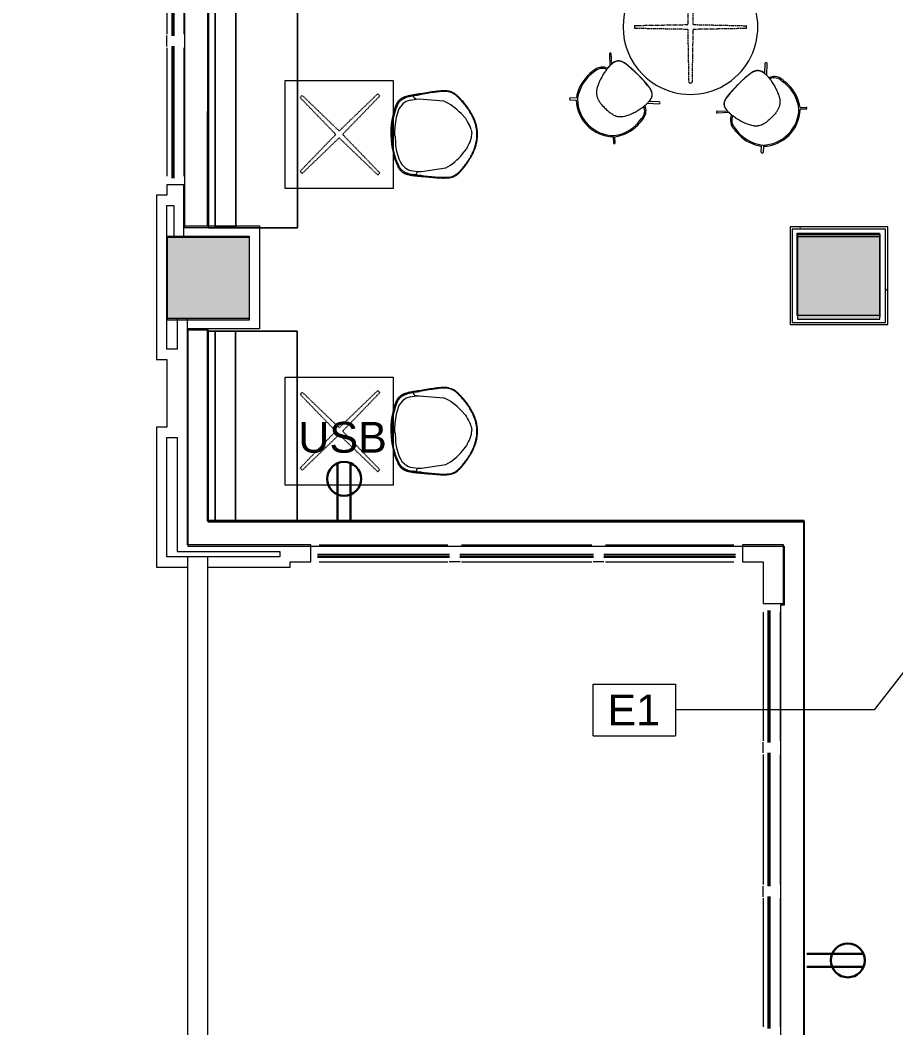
# Model space of a CAD drawing. Header units: inches. Extents: x -1221 to 179, y -822 to 880.
# Drawn here: x -1205.9 to -950.3, y -537.6 to -243.5 of the extents above; entities that cross this region are included whole.
import ezdxf
from ezdxf.xclip import XClip

# ---------------------------------------------------------------- set-up
doc = ezdxf.new("R2010")
doc.units = ezdxf.units.IN
doc.header["$MEASUREMENT"] = 0
doc.header["$XCLIPFRAME"] = 2
doc.linetypes.add('L1$0$2DASHES', pattern=[163.199999, 71.999999, -24, 9.6, -24, 9.6, -24])
doc.linetypes.add('X1$0$Dash', pattern=[0.25, 0.125, -0.125])
doc.layers.add('L1$0$A-Anno-Revs-FinF', color=181, linetype='Continuous')
doc.layers.add('L1$0$GLZ_GLAZING', color=7, linetype='Continuous')
for name, color, linetype, lineweight in [('L1$0$ArchiCAD Windows_Pen_No__4', 4, 'Continuous', 9), ('L1$0$BB Columns_Pen_No__3', 7, 'Continuous', 20), ('L1$0$BB Columns_Pen_No__7', 7, 'Continuous', 20), ('L1$0$BB Columns_Pen_No__95', 8, 'Continuous', 20), ('L1$0$BB Shell_Pen_No__100', 7, 'Continuous', 20), ('L1$0$BB Shell_Pen_No__95', 8, 'Continuous', 20), ('X1$0$18_0109_REV_dwg _7_', 8, 'Continuous', 9), ('X1$0$A-ANNO-KEYN', 231, 'Continuous', 9), ('X1$0$A-ANNO-NOTE', 131, 'Continuous', 30), ('X1$0$A-WALL', 113, 'Continuous', 9), ('X1$0$A-WALL-PATT', 111, 'Continuous', 13), ('X1$0$I-FURN', 30, 'Continuous', 9), ('X1$0$I-FURN-HDLN', 30, 'X1$0$Dash', 9), ('X1$0$I-WALL', 2, 'Continuous', 9), ('X1$0$S-COLS', 52, 'Continuous', 9)]:
    doc.layers.add(name, color=color, linetype=linetype, lineweight=lineweight)
doc.styles.add('X1$0$Arial', font='arial.ttf', dxfattribs={"height": 9})
doc.styles.add('X1$0$Swis721 Lt BT', font='swissl.ttf', dxfattribs={"height": 9})
pattern_1 = [(0, (0, 0), (30.72, 7.68), [1.267, -21.773, 1.267, -21.773, -122.88]), (0, (0, 0), (30.72, 7.68), [-46.08, 1.267, -44.813, 1.267, -21.773, -53.76]), (0, (0, 0), (30.72, 7.68), [-115.2, 1.267, -14.093, 1.267, -37.133]), (120, (11.52, 3.84), (-22.011075, 22.7643), [1.267, -21.773, 1.267, -21.773, -122.88]), (120, (11.52, 3.84), (-22.011075, 22.7643), [-46.08, 1.267, -44.813, 1.267, -21.773, -53.76]), (120, (11.52, 3.84), (-22.011075, 22.7643), [-115.2, 1.267, -14.093, 1.267, -37.133]), (240, (15.36, 19.2), (-8.708925, -30.4443), [1.267, -21.773, 1.267, -21.773, -122.88]), (240, (15.36, 19.2), (-8.708925, -30.4443), [-46.08, 1.267, -44.813, 1.267, -21.773, -53.76]), (240, (15.36, 19.2), (-8.708925, -30.4443), [-115.2, 1.267, -14.093, 1.267, -37.133])]

# ---------------------------------------------------------------- blocks, each defined once
blk = doc.blocks.new('L1$0$window-fixed')
at = {"layer": 'L1$0$ArchiCAD Windows_Pen_No__4', "linetype": 'L1$0$2DASHES'}
for p, q in [((-6723.6, 3788.31), (-6761.1, 3788.31)), ((-6681.6, 3788.31), (-6719.6, 3788.31)), ((-6640.1, 3788.31), (-6677.6, 3788.31)), ((-6723.6, 3783.31), (-6761.1, 3783.31)), ((-6681.6, 3783.31), (-6719.6, 3783.31)), ((-6640.09, 3783.31), (-6677.6, 3783.31))]:
    blk.add_line(p, q, dxfattribs=at)
at = {"layer": 'L1$0$ArchiCAD Windows_Pen_No__4', "linetype": 'Continuous'}
for p, q in [((-6723.17, 3788.31), (-6721.6, 3788.31)), ((-6721.6, 3788.31), (-6720.02, 3788.31)), ((-6681.17, 3788.31), (-6679.6, 3788.31)), ((-6679.6, 3788.31), (-6678.02, 3788.31))]:
    blk.add_line(p, q, dxfattribs=at)
at = {"layer": 'L1$0$GLZ_GLAZING', "color": 30, "linetype": 'Continuous'}
for p, q in [((-6723.1, 3786.81), (-6761.6, 3786.81)), ((-6761.6, 3786.32), (-6723.1, 3786.31)), ((-6681.1, 3786.81), (-6720.1, 3786.81)), ((-6720.1, 3786.32), (-6681.1, 3786.31)), ((-6639.59, 3786.81), (-6678.1, 3786.81)), ((-6678.1, 3786.32), (-6639.6, 3786.31))]:
    blk.add_line(p, q, dxfattribs=at)
at = {"layer": 'L1$0$GLZ_GLAZING', "color": 30, "linetype": 'Continuous', "const_width": 0.00174}
for points in [[(-6763.6, 3783.31), (-6761.1, 3783.31), (-6761.1, 3786.06), (-6761.6, 3786.06), (-6761.6, 3787.06), (-6761.1, 3787.06), (-6761.1, 3788.31), (-6763.6, 3788.31), (-6763.6, 3787.06), (-6763.6, 3787.06), (-6763.6, 3786.06), (-6763.6, 3786.06)], [(-6723.1, 3786.06), (-6723.1, 3787.06), (-6761.6, 3787.06), (-6761.6, 3786.07), (-6723.1, 3786.06)], [(-6719.6, 3783.31), (-6723.6, 3783.31), (-6723.6, 3786.06), (-6723.1, 3786.06), (-6723.1, 3787.06), (-6723.6, 3787.06), (-6723.6, 3788.31), (-6719.6, 3788.31), (-6719.6, 3787.06), (-6720.1, 3787.06), (-6720.1, 3786.06), (-6719.6, 3786.06)], [(-6681.1, 3786.06), (-6681.1, 3787.06), (-6720.1, 3787.06), (-6720.1, 3786.07), (-6681.59, 3786.06)], [(-6677.6, 3783.31), (-6681.6, 3783.31), (-6681.6, 3786.06), (-6681.1, 3786.06), (-6681.1, 3787.06), (-6681.6, 3787.06), (-6681.6, 3788.31), (-6677.6, 3788.31), (-6677.6, 3787.06), (-6678.1, 3787.06), (-6678.1, 3786.06), (-6677.6, 3786.06)], [(-6639.59, 3786.06), (-6639.59, 3787.06), (-6678.1, 3787.06), (-6678.1, 3786.07), (-6639.59, 3786.06)]]:
    blk.add_lwpolyline(points, close=True, dxfattribs=at)
blk.add_lwpolyline([(-6637.6, 3783.31), (-6637.6, 3788.31), (-6640.1, 3788.31), (-6640.09, 3787.06), (-6639.59, 3787.06), (-6639.59, 3786.06), (-6640.09, 3786.06), (-6640.09, 3783.31), (-6637.6, 3783.31)], dxfattribs=at)
blk = doc.blocks.new('L1')
at = {"layer": 'L1$0$BB Columns_Pen_No__95', "linetype": 'Continuous', "lineweight": 0, "true_color": 0x3f3f3f}
for points in [[(-7529.69, 2616.07), (-7529.69, 2592.07), (-7505.69, 2592.07), (-7505.69, 2616.07)], [(-7345.69, 2616.96), (-7345.69, 2592.96), (-7321.69, 2592.96), (-7321.69, 2616.96)]]:
    blk.add_hatch(color=250, dxfattribs=at).paths.add_polyline_path(points)
at = {"layer": 'L1$0$A-Anno-Revs-FinF'}
for p, q in [((-7517.69, 2619.07), (-7517.59, 2730.96)), ((-7517.75, 2533.03), (-7517.69, 2589.07)), ((-7343.69, 2533.03), (-7517.76, 2533.03)), ((-7343.69, 2371.82), (-7343.69, 2533.03))]:
    blk.add_line(p, q, dxfattribs=at)
at = {"layer": 'L1$0$BB Columns_Pen_No__3', "linetype": 'Continuous'}
for p, q in [((-7524.69, 2619.07), (-7502.69, 2619.07)), ((-7502.69, 2619.07), (-7502.69, 2589.07)), ((-7502.69, 2589.07), (-7523.69, 2589.07))]:
    blk.add_line(p, q, dxfattribs=at)
at = {"layer": 'L1$0$BB Columns_Pen_No__7', "linetype": 'Continuous', "flags": 128}
for points in [[(-7529.69, 2616.07), (-7505.69, 2616.07), (-7505.69, 2592.07), (-7529.69, 2592.07)], [(-7345.69, 2616.96), (-7321.69, 2616.96), (-7321.69, 2592.96), (-7345.69, 2592.96)]]:
    blk.add_lwpolyline(points, close=True, dxfattribs=at)
at = {"layer": 'L1$0$BB Shell_Pen_No__100', "linetype": 'Continuous', "flags": 128}
for points in [[(-7524.69, 2616.06), (-7524.69, 2631.07), (-7529.69, 2631.07)], [(-7529.69, 2631.07), (-7529.69, 2628.07)], [(-7532.69, 2628.07), (-7532.69, 2580.07)], [(-7529.69, 2628.07), (-7532.69, 2628.07)], [(-7529.69, 2583.07), (-7529.69, 2625.07)], [(-7529.69, 2625.07), (-7527.69, 2625.07)], [(-7527.69, 2625.06), (-7527.69, 2616.06)], [(-7526.69, 2616.07), (-7523.69, 2616.07)], [(-7526.69, 2592.07), (-7526.69, 2583.07)], [(-7523.69, 2592.07), (-7526.69, 2592.07)], [(-7523.69, 2583.07), (-7523.69, 2592.07)], [(-7526.69, 2583.07), (-7529.69, 2583.07)], [(-7523.69, 2557.29), (-7523.69, 2583.07)], [(-7532.69, 2580.07), (-7529.69, 2580.07)], [(-7529.69, 2580.07), (-7529.69, 2560.29)], [(-7532.69, 2560.29), (-7532.69, 2519.5)], [(-7529.69, 2560.29), (-7532.69, 2560.29)], [(-7529.69, 2557.29), (-7526.69, 2557.29)], [(-7529.69, 2522.5), (-7529.69, 2557.29)], [(-7526.69, 2557.29), (-7526.69, 2524.02)], [(-7523.69, 2526.02), (-7523.69, 2557.29)], [(-7526.69, 2524.02), (-7496.69, 2524.02)], [(-7487.69, 2521.02), (-7487.69, 2526.02), (-7523.69, 2526.02)], [(-7496.69, 2524.02), (-7496.69, 2522.5)], [(-7361.69, 2526.02), (-7361.69, 2521.02), (-7355.69, 2521.02)], [(-7349.69, 2526.02), (-7361.69, 2526.02)], [(-7355.69, 2521.02), (-7355.69, 2508.82), (-7349.69, 2508.82), (-7349.67, 2526.02)], [(-7496.69, 2522.5), (-7529.69, 2522.5)], [(-7493.69, 2519.5), (-7493.69, 2521.02)], [(-7493.69, 2521.02), (-7487.69, 2521.02)], [(-7532.69, 2519.5), (-7523.69, 2519.5)], [(-7517.69, 2519.5), (-7493.69, 2519.5)]]:
    blk.add_lwpolyline(points, dxfattribs=at)
at = {"layer": 'L1$0$BB Shell_Pen_No__95', "linetype": 'Continuous'}
for p, q in [((-7523.69, 2522.5), (-7523.69, 2519.5)), ((-7517.69, 2519.5), (-7517.69, 2522.5))]:
    blk.add_line(p, q, dxfattribs=at)
at = {"layer": 'L1$0$BB Shell_Pen_No__95', "linetype": 'Continuous', "flags": 128}
for points in [[(-7523.69, 2522.5), (-7523.69, 2154.82)], [(-7517.69, 2160.82), (-7517.69, 2522.5)]]:
    blk.add_lwpolyline(points, dxfattribs=at)
at = {"layer": 'L1$0$A-Anno-Revs-FinF'}
for p, rotation in [((-3741.38, 9394.66), 90), ((-14125.29, 6309.34), 180), ((-3567.38, 9146.41), 90)]:
    blk.add_blockref('L1$0$window-fixed', p, dxfattribs=dict(at, rotation=rotation))
blk = doc.blocks.new('X1$0$Booth Seat4 - Booth Seat-4903421-FIRST FLOOR POWER _ SIGNAL')
at = {"layer": 'X1$0$I-FURN'}
for p, q in [((720.87, 703.35), (708.14, 690.62)), ((708.14, 690.62), (720.87, 703.35)), ((732.18, 692.03), (720.87, 703.35)), ((720.87, 703.35), (732.18, 692.03)), ((754.45, 669.76), (732.18, 692.03)), ((732.18, 692.03), (754.45, 669.76)), ((708.14, 690.62), (703.9, 686.38)), ((703.9, 686.38), (708.14, 690.62)), ((708.14, 690.62), (703.9, 686.38)), ((703.9, 686.38), (708.14, 690.62)), ((785.72, 613.04), (708.14, 690.62)), ((708.14, 690.62), (785.72, 613.04)), ((703.9, 686.38), (702.48, 684.96)), ((702.48, 684.96), (703.9, 686.38)), ((781.6, 608.67), (703.9, 686.38)), ((703.9, 686.38), (781.47, 608.8)), ((703.9, 686.38), (781.47, 608.8)), ((781.47, 608.8), (703.9, 686.38)), ((703.9, 686.38), (781.47, 608.8)), ((781.47, 608.8), (703.9, 686.38)), ((702.48, 684.96), (780.19, 607.25)), ((768.13, 656.08), (754.45, 669.76)), ((754.45, 669.76), (768.13, 656.08)), ((790.41, 633.8), (768.13, 656.08)), ((768.13, 656.08), (790.41, 633.8)), ((798.57, 625.64), (790.41, 633.8)), ((790.41, 633.8), (798.57, 625.64)), ((781.6, 608.67), (798.57, 625.64)), ((798.57, 625.64), (781.6, 608.67)), ((781.47, 608.8), (785.72, 613.04)), ((785.72, 613.04), (781.47, 608.8)), ((780.19, 607.25), (780.07, 607.37)), ((780.19, 607.25), (781.6, 608.67)), ((781.6, 608.67), (780.19, 607.25)), ((781.47, 608.8), (781.6, 608.67)), ((781.47, 608.8), (781.6, 608.67)), ((781.6, 608.67), (781.47, 608.8))]:
    blk.add_line(p, q, dxfattribs=at)
blk = doc.blocks.new('X1$0$REVIT_CST0807Q - 28 3_8_ High-4909761-FIRST FLOOR POWER _ SIGNAL')
at = {"layer": 'X1$0$I-FURN'}
for p, q in [((-15.75, 15.75), (-5.88, 15.75)), ((-15.75, -15.75), (-15.75, 15.75)), ((-5.88, 15.75), (-5.22, 15.75)), ((-5.18, 15.75), (-3.18, 15.75)), ((-3.15, 15.75), (5.43, 15.75)), ((5.43, 15.75), (15.75, 15.75)), ((15.75, 15.75), (15.75, -15.75)), ((15.75, -15.75), (-15.75, -15.75))]:
    blk.add_line(p, q, dxfattribs=at)
at = {"layer": 'X1$0$I-FURN-HDLN'}
for p, q in [((-0.14, 1.13), (-11.24, 11.86)), ((11.24, 11.86), (0.14, 1.14)), ((-11.85, 11.25), (-1.13, 0.13)), ((1.14, 0.14), (11.83, 11.27)), ((-1.13, -0.14), (-11.39, -10.78)), ((-10.76, -11.4), (-0.14, -1.13)), ((0.14, -1.13), (10.76, -11.4)), ((11.39, -10.78), (1.13, -0.14))]:
    blk.add_line(p, q, dxfattribs=at)
for centre, radius, start, end in [((0, 0), 16.34, 133.4596, 136.4655), ((0, 0), 16.34, 43.6309, 46.5465), ((-1.29, 0), 0.206, 318.5957, 40.7021), ((0, 1.29), 0.206, 228.5804, 312.4265), ((1.29, 0), 0.206, 136.1671, 221.3524), ((1.29, -0.13), 0.206, 139.3099, 167.0272), ((0, 0), 15.68, 223.4282, 226.6526), ((0, 0), 15.68, 313.3534, 316.5718)]:
    blk.add_arc(centre, radius, start, end, dxfattribs=at)
blk.add_ellipse((0, -1.29), major_axis=(0.205, 0), ratio=0.990705, start_param=0.842477, end_param=2.299101, dxfattribs=at)
blk = doc.blocks.new('X1$0$HermanMiller_Collection_Eames_UpholsteredMoldedArmChair - Upholstered Plastic 4-leg Base 3-4909762-FIRST FLOOR POWER _ SIGNAL')
at = {"layer": 'X1$0$I-FURN'}
for p, q in [((-4.87, 12.73), (-4.97, 12.73)), ((2.37, 10.59), (-4.71, 9.76)), ((3.27, 10.55), (2.37, 10.59)), ((3.27, 10.55), (3.67, 10.82)), ((4.94, 10.34), (3.27, 10.55)), ((-9.78, 5.89), (-10.98, 4.49)), ((-12.5, 1.12), (-12.63, 0)), ((9.76, 0.02), (9.71, 2.01)), ((9.76, 0.02), (9.76, -0.02)), ((9.76, -0.02), (9.76, 0.02)), ((10.61, 0.5), (10.61, 0)), ((10.94, 0), (10.94, 0.5)), ((-12.5, -1.12), (-12.63, 0)), ((9.76, -0.02), (9.71, -2.01)), ((10.61, -0.5), (10.61, 0)), ((10.94, -0.5), (10.94, 0)), ((-9.78, -5.89), (-10.98, -4.49)), ((2.37, -10.59), (-4.71, -9.76)), ((3.27, -10.55), (2.37, -10.59)), ((4.94, -10.34), (3.27, -10.55)), ((3.27, -10.55), (3.67, -10.82)), ((-4.97, -12.73), (-4.87, -12.73))]:
    blk.add_line(p, q, dxfattribs=at)
for centre, radius, start, end in [((3.18, 11.54), 0.869, 304.3061, 19.3416), ((5.78, -3.84), 20.92, 141.8154, 149.4111), ((2.08, -4.38), 15.69, 115.6446, 139.1162), ((4, 5.46), 4.97, 21.9526, 79.1526), ((-10.68, 0.5), 21.62, 18.451, 23.2032), ((5.78, -3.84), 20.92, 149.4111, 156.2578), ((-5.51, 1.63), 15.22, 1.4334, 21.9526), ((-10.68, 0.5), 21.62, 0, 18.451), ((-23.94, 9.68), 13.96, 328.1153, 338.1707), ((-9.63, 0.79), 2.89, 148.1153, 173.4244), ((-9.63, -0.79), 2.89, 186.5756, 211.8847), ((-23.94, -9.68), 13.96, 21.8293, 31.8847), ((-5.51, -1.63), 15.22, 338.0474, 358.5666), ((-10.68, -0.5), 21.62, 340.1115, 360), ((5.78, 3.84), 20.92, 203.7422, 209.1658), ((5.78, 3.84), 20.92, 209.1658, 218.1846), ((2.08, 4.38), 15.69, 220.8838, 244.3554), ((4, -5.46), 4.97, 280.8474, 338.0474), ((-10.68, -0.5), 21.62, 336.7968, 340.1115), ((3.18, -11.54), 0.869, 340.6584, 55.6939)]:
    blk.add_arc(centre, radius, start, end, dxfattribs=at)
for centre, major_axis, ratio, start_param, end_param in [((-5.02, 7.12), (0, 5.41), 0.997902, 6.280317, 6.723004), ((-5.08, -13.76), (0, 26.29), 0.997902, 6.17094, 6.280317), ((-28.85, -225.14), (0, 239.01), 0.997902, 6.152583, 6.17094), ((2.26, 11.87), (-3.13, 0.41), 0.012863, 1.554281, 2.001245), ((3.43, -16.44), (0, 32.94), 0.665393, 0.633807, 0.689312), ((-7.92, 11.83), (2.68, 2.96), 0.015729, 1.944615, 2.206038), ((2.11, -51.03), (0, 62.73), 0.465035, 6.157548, 6.183609), ((4.19, -16.19), (0, 27.6), 0.465035, 6.060021, 6.159998), ((4.9, -9.22), (0, 20.46), 0.465035, 6.001994, 6.057858), ((3.43, 16.44), (0, 32.94), 0.665393, 2.45228, 2.507786), ((-7.92, -11.83), (-2.68, 2.96), 0.015729, 0.935555, 1.196978), ((2.26, -11.87), (3.13, 0.41), 0.012863, 1.140348, 1.587312), ((2.11, 51.03), (0, 62.73), 0.465035, 3.241169, 3.26723), ((4.19, 16.19), (0, 27.6), 0.465035, 3.264779, 3.364757), ((4.9, 9.22), (0, 20.46), 0.465035, 3.36692, 3.422784), ((-5.02, -7.12), (0, 5.41), 0.997902, 2.701774, 3.144461), ((-5.08, 13.76), (0, 26.29), 0.997902, 3.144461, 3.253838), ((-28.85, 225.14), (0, 239.01), 0.997902, 3.253838, 3.272195)]:
    blk.add_ellipse(centre, major_axis=major_axis, ratio=ratio, start_param=start_param, end_param=end_param, dxfattribs=at)
for points in [[(-7.39, 12.19), (-7.73, 12.02), (-8.34, 11.64), (-8.85, 11.17), (-9.08, 10.91)], [(-8.94, 10.78), (-8.84, 10.9), (-8.62, 11.13), (-8.25, 11.44), (-7.85, 11.73), (-7.55, 11.9), (-7.4, 11.97)], [(-4.97, 12.73), (-5.39, 12.73), (-6.22, 12.64), (-7.01, 12.37), (-7.39, 12.19)], [(-1.98, 12.56), (-2.46, 12.62), (-3.42, 12.7), (-4.39, 12.73), (-4.87, 12.73)], [(2.27, 12.04), (1.56, 12.14), (0.15, 12.31), (-1.27, 12.48), (-1.98, 12.56)], [(3.77, 11.86), (3.67, 11.87), (3.45, 11.89), (3.08, 11.94), (2.68, 11.99), (2.41, 12.02), (2.27, 12.04)], [(4.23, 11.8), (4.19, 11.8), (4.1, 11.81), (3.95, 11.83), (3.84, 11.85), (3.77, 11.86)], [(6.26, 11.39), (5.92, 11.49), (5.25, 11.64), (4.57, 11.75), (4.23, 11.8)], [(-9.7, 10.21), (-9.86, 10.03), (-10.18, 9.66), (-10.5, 9.28), (-10.66, 9.09)], [(-9.08, 10.91), (-9.19, 10.78), (-9.4, 10.54), (-9.6, 10.32), (-9.7, 10.21)], [(3.56, 11.66), (3.72, 11.64), (4.01, 11.59), (4.41, 11.52), (4.75, 11.44), (4.93, 11.41), (5.01, 11.39)], [(6.76, 11.24), (6.68, 11.27), (6.51, 11.32), (6.34, 11.37), (6.26, 11.39)], [(7.52, 10.89), (7.42, 10.95), (7.23, 11.05), (6.98, 11.16), (6.83, 11.22), (6.76, 11.24)], [(8.83, 8.94), (9.02, 8.51), (9.39, 7.63), (9.84, 6.25), (10.18, 4.84), (10.43, 3.4), (10.57, 1.95), (10.61, 0.99), (10.61, 0.5)], [(8.83, -8.94), (9.02, -8.51), (9.39, -7.63), (9.84, -6.25), (10.18, -4.84), (10.43, -3.4), (10.57, -1.95), (10.61, -0.99), (10.61, -0.5)], [(-10.66, -9.09), (-10.5, -9.28), (-10.18, -9.66), (-9.86, -10.03), (-9.7, -10.21)], [(-9.7, -10.21), (-9.6, -10.32), (-9.4, -10.54), (-9.19, -10.78), (-9.08, -10.91)], [(-9.08, -10.91), (-8.85, -11.17), (-8.34, -11.64), (-7.73, -12.02), (-7.39, -12.19)], [(-8.94, -10.78), (-8.84, -10.9), (-8.62, -11.13), (-8.25, -11.44), (-7.85, -11.73), (-7.55, -11.9), (-7.4, -11.97)], [(3.56, -11.66), (3.72, -11.64), (4.01, -11.59), (4.41, -11.52), (4.75, -11.44), (4.93, -11.41), (5.01, -11.39)], [(4.23, -11.8), (4.57, -11.75), (5.25, -11.64), (5.92, -11.49), (6.26, -11.39)], [(6.26, -11.39), (6.34, -11.37), (6.51, -11.32), (6.68, -11.27), (6.76, -11.24)], [(6.76, -11.24), (6.83, -11.22), (6.98, -11.16), (7.23, -11.05), (7.42, -10.95), (7.52, -10.89)], [(-7.39, -12.19), (-7.01, -12.37), (-6.22, -12.64), (-5.39, -12.73), (-4.97, -12.73)], [(-4.87, -12.73), (-4.39, -12.73), (-3.42, -12.7), (-2.46, -12.62), (-1.98, -12.56)], [(-1.98, -12.56), (-1.27, -12.48), (0.15, -12.31), (1.56, -12.14), (2.27, -12.04)], [(2.27, -12.04), (2.41, -12.02), (2.68, -11.99), (3.08, -11.94), (3.45, -11.89), (3.67, -11.87), (3.77, -11.86)], [(3.77, -11.86), (3.84, -11.85), (3.95, -11.83), (4.1, -11.81), (4.19, -11.8), (4.23, -11.8)]]:
    blk.add_open_spline(points, degree=3, dxfattribs=at)
for points, knots in [([(-13.2, 4.5), (-13.05, 4.84), (-12.73, 5.51), (-12.26, 6.39), (-11.81, 7.15), (-11.38, 7.81), (-10.94, 8.42), (-10.65, 8.8), (-10.51, 8.98)], [0, 0, 0, 0, 0.2, 0.4, 0.55, 0.7, 0.85, 1, 1, 1, 1]), ([(9.2, 9.02), (9.1, 9.23), (8.93, 9.54), (8.7, 9.85), (8.56, 10.03), (8.41, 10.19), (8.22, 10.38), (7.98, 10.58), (7.75, 10.75), (7.6, 10.85), (7.52, 10.89)], [0, 0, 0, 0, 0.25, 0.375, 0.4375, 0.5, 0.625, 0.75, 0.875, 1, 1, 1, 1]), ([(7.54, 10.44), (7.62, 10.4), (7.78, 10.28), (8.11, 10), (8.42, 9.65), (8.67, 9.26), (8.78, 9.05), (8.83, 8.94)], [0, 0, 0, 0, 0.2, 0.4, 0.7, 0.85, 1, 1, 1, 1]), ([(-13.36, 4.58), (-13.52, 4.22), (-13.73, 3.67), (-13.95, 2.92), (-14.08, 2.35), (-14.19, 1.77), (-14.26, 1.18), (-14.31, 0.59), (-14.33, 0), (-14.31, -0.59), (-14.26, -1.18), (-14.19, -1.77), (-14.08, -2.35), (-13.95, -2.92), (-13.73, -3.67), (-13.52, -4.22), (-13.36, -4.58)], [0, 0, 0, 0, 0.125, 0.1875, 0.25, 0.3125, 0.375, 0.4375, 0.5, 0.5625, 0.625, 0.6875, 0.75, 0.8125, 0.875, 1, 1, 1, 1]), ([(-13.2, 4.5), (-13.33, 4.19), (-13.58, 3.56), (-13.96, 2.24), (-14.16, 0.78), (-14.14, -0.78), (-13.98, -2.06), (-13.67, -3.32), (-13.37, -4.12), (-13.2, -4.5)], [0, 0, 0, 0, 0.111111, 0.222222, 0.444444, 0.583333, 0.722222, 0.861111, 1, 1, 1, 1]), ([(-13.2, -4.5), (-13.05, -4.84), (-12.73, -5.51), (-12.26, -6.39), (-11.81, -7.15), (-11.38, -7.81), (-10.94, -8.42), (-10.65, -8.8), (-10.51, -8.98)], [0, 0, 0, 0, 0.2, 0.4, 0.55, 0.7, 0.85, 1, 1, 1, 1]), ([(7.52, -10.89), (7.6, -10.85), (7.75, -10.75), (7.98, -10.58), (8.18, -10.41), (8.34, -10.26), (8.49, -10.11), (8.67, -9.9), (8.93, -9.53), (9.1, -9.23), (9.2, -9.02)], [0, 0, 0, 0, 0.125, 0.25, 0.375, 0.4375, 0.5, 0.625, 0.75, 1, 1, 1, 1]), ([(7.54, -10.44), (7.62, -10.4), (7.78, -10.28), (8.11, -10), (8.42, -9.65), (8.67, -9.26), (8.78, -9.05), (8.83, -8.94)], [0, 0, 0, 0, 0.2, 0.4, 0.7, 0.85, 1, 1, 1, 1])]:
    blk.add_open_spline(points, degree=3, knots=knots, dxfattribs=at)
blk = doc.blocks.new('X1$0$Booth Seat1 - Booth Seat-4951079-FIRST FLOOR POWER _ SIGNAL')
at = {"layer": 'X1$0$I-FURN'}
for p, q in [((720.87, 703.35), (708.14, 690.62)), ((708.14, 690.62), (720.87, 703.35)), ((730.39, 693.82), (720.87, 703.35)), ((720.87, 703.35), (730.39, 693.82)), ((752.67, 671.55), (730.39, 693.82)), ((730.39, 693.82), (752.67, 671.55)), ((708.14, 690.62), (703.9, 686.38)), ((703.9, 686.38), (708.14, 690.62)), ((708.14, 690.62), (703.9, 686.38)), ((703.9, 686.38), (708.14, 690.62)), ((747.44, 651.32), (708.14, 690.62)), ((708.14, 690.62), (747.44, 651.32)), ((703.9, 686.38), (702.48, 684.96)), ((702.48, 684.96), (703.9, 686.38)), ((743.2, 647.07), (703.9, 686.38)), ((703.9, 686.38), (743.2, 647.07)), ((703.9, 686.38), (743.2, 647.07)), ((743.2, 647.07), (703.9, 686.38)), ((703.9, 686.38), (743.2, 647.07)), ((743.2, 647.07), (703.9, 686.38)), ((702.48, 684.96), (741.78, 645.66)), ((760.17, 664.04), (752.67, 671.55)), ((752.67, 671.55), (760.17, 664.04)), ((747.44, 651.32), (760.17, 664.04)), ((760.17, 664.04), (747.44, 651.32)), ((743.2, 647.07), (747.44, 651.32)), ((747.44, 651.32), (743.2, 647.07)), ((743.2, 647.07), (747.44, 651.32)), ((747.44, 651.32), (743.2, 647.07)), ((741.78, 645.66), (743.2, 647.07)), ((743.2, 647.07), (741.78, 645.66))]:
    blk.add_line(p, q, dxfattribs=at)
blk = doc.blocks.new('X1$0$Walls 24 - Walls 1-5285480-FIRST FLOOR POWER _ SIGNAL')
at = {"layer": 'X1$0$A-WALL'}
for p, q in [((-1150.99, -333.94), (-1156.93, -333.94)), ((-1156.93, -333.94), (-1156.93, -396.99)), ((-1150.99, -334.22), (-1150.99, -333.94)), ((-1150.99, -389.8), (-1150.99, -334.22)), ((-1150.99, -389.98), (-1150.99, -389.8)), ((-976.93, -389.98), (-1150.99, -389.98)), ((-976.93, -551.19), (-976.93, -389.98)), ((-1156.93, -396.99), (-982.93, -396.99)), ((-982.93, -396.99), (-982.93, -414.19)), ((-982.93, -414.19), (-983.93, -414.19)), ((-983.93, -414.19), (-983.93, -551.19)), ((-983.93, -551.19), (-976.93, -551.19))]:
    blk.add_line(p, q, dxfattribs=at)
blk = doc.blocks.new('X1$0$Walls 30 - Walls 1-5287908-FIRST FLOOR POWER _ SIGNAL')
at = {"layer": 'X1$0$A-WALL'}
for p, q in [((-1157.93, -192.05), (-1157.93, -303.94)), ((-1150.93, -194.22), (-1150.93, -192.05)), ((-1150.93, -303.94), (-1150.93, -194.22)), ((-1157.93, -303.94), (-1150.93, -303.94))]:
    blk.add_line(p, q, dxfattribs=at)
blk = doc.blocks.new('X1$0$Concrete-Rectangular-Column - 24 X 24-V44-FIRST FLOOR POWER _ SIGNAL')
at = {"layer": 'X1$0$S-COLS'}
blk.add_hatch(color=7, dxfattribs=at).paths.add_polyline_path([(-12, -12), (12, -12), (12, 12), (-12, 12), (-12, 11.28)], flags=0)
at = {"layer": 'X1$0$S-COLS', "color": 8, "lineweight": 20}
for p, q in [((12, 12), (-12, 12)), ((-12, 12), (-12, -12)), ((12, -12), (12, 12)), ((-12, -12), (12, -12))]:
    blk.add_line(p, q, dxfattribs=at)
blk = doc.blocks.new('X1$0$Table-Coffee-Teknion-BBCTC_Cosmos_Large-R2013 - 28 3_8_ High-5476195-FIRST FLOOR POWER _ SIGNAL')
at = {"layer": 'X1$0$I-FURN'}
for radius, start, end in [(19.67, 360, 180), (16.34, 133.4535, 136.4655), (16.34, 43.5345, 46.5404), (19.67, 180, 360), (16.34, 223.5345, 226.5404), (16.34, 313.4535, 316.4542)]:
    blk.add_arc((0, 0), radius, start, end, dxfattribs=at)
at = {"layer": 'X1$0$I-FURN-HDLN'}
for p, q in [((-11.24, 11.86), (-0.14, 1.13)), ((0.14, 1.13), (11.24, 11.86)), ((-1.13, 0.14), (-11.85, 11.25)), ((11.85, 11.25), (1.13, 0.14)), ((-11.85, -11.25), (-1.13, -0.13)), ((-0.14, -1.13), (-11.24, -11.86)), ((11.24, -11.86), (0.14, -1.14)), ((1.14, -0.14), (11.81, -11.29))]:
    blk.add_line(p, q, dxfattribs=at)
for centre, start, end in [((-1.29, 0), 319.2979, 41.4043), ((0, 1.29), 228.5957, 311.4043), ((1.29, 0), 138.6476, 223.7627), ((0, -1.29), 47.5735, 131.4196)]:
    blk.add_arc(centre, 0.206, start, end, dxfattribs=at)
blk = doc.blocks.new('X1$0$Seating-Guest_Chair-Teknion-BBUC_Iuta-R2013 - Guest Chair-5480372-FIRST FLOOR POWER _ SIGNAL')
at = {"layer": 'X1$0$I-FURN'}
for p, q in [((-7.71, 6.53), (-10.28, 8.89)), ((-9.9, 9.27), (-7.7, 7.25)), ((7.7, 7.25), (9.9, 9.27)), ((10.28, 8.89), (7.71, 6.53)), ((-9.25, -8.27), (-7.97, -7.09)), ((-7.6, -7.49), (-8.92, -8.7)), ((8.92, -8.7), (7.6, -7.49)), ((7.97, -7.09), (9.25, -8.27))]:
    blk.add_line(p, q, dxfattribs=at)
for centre, radius, start, end in [((-10.08, 9.05), 0.265, 135.2457, 218.5337), ((-10.07, 9.07), 0.263, 49.333, 138.3987), ((-4.95, 7.39), 2.75, 97.044, 182.956), ((0, -32.67), 43.12, 82.956, 97.044), ((4.95, 7.39), 2.75, 357.044, 82.956), ((10.07, 9.07), 0.263, 41.6013, 130.667), ((10.08, 9.05), 0.265, 321.4663, 44.7543), ((-3.94, 6.02), 3.8, 172.3112, 187.6888), ((3.94, 6.02), 3.8, 352.3112, 7.6888), ((-6.52, 2.16), 3.56, 109.4405, 170.5595), ((-6.52, 2.16), 3.18, 109.4405, 183.0368), ((6.52, 2.16), 3.18, 356.9632, 70.5595), ((6.52, 2.16), 3.56, 9.4405, 70.5595), ((7.49, -0.17), 17.76, 170.5595, 179.4405), ((1.44, -0.11), 11.71, 179.4405, 216.5595), ((1.44, -0.11), 11.34, 169.3164, 217.4696), ((-1.44, -0.11), 11.34, 322.5304, 10.6836), ((-1.44, -0.11), 11.71, 323.4405, 0.5595), ((-7.49, -0.17), 17.76, 0.5595, 9.4405), ((-9.07, -8.46), 0.263, 134.2403, 223.0346), ((-9.06, -8.47), 0.266, 220.0889, 300.981), ((0, 0.6), 11.1, 226.7919, 313.2081), ((0, 0.6), 10.73, 225.2186, 314.7814), ((9.06, -8.47), 0.266, 239.019, 319.9111), ((9.07, -8.46), 0.263, 316.9654, 45.7597)]:
    blk.add_arc(centre, radius, start, end, dxfattribs=at)
for points, knots in [([(0, -3.25), (-0.46, -3.25), (-1.1, -3.23), (-1.85, -3.15), (-2.53, -3.04), (-3.26, -2.85), (-3.86, -2.59), (-4.28, -2.35), (-4.51, -2.18), (-4.69, -2.03), (-4.82, -1.92), (-4.94, -1.8), (-5.06, -1.68), (-5.17, -1.55), (-5.31, -1.38), (-5.56, -1.06), (-5.87, -0.56), (-6.21, 0.08), (-6.61, 0.99), (-7.02, 2.17), (-7.37, 3.56), (-7.57, 4.59), (-7.67, 5.35), (-7.72, 5.9), (-7.74, 6.42), (-7.73, 6.92), (-7.7, 7.33), (-7.67, 7.6), (-7.65, 7.76), (-7.62, 7.92), (-7.59, 8.07), (-7.55, 8.22), (-7.52, 8.33), (-7.48, 8.43), (-7.44, 8.54), (-7.4, 8.65), (-7.34, 8.75), (-7.29, 8.85), (-7.23, 8.95), (-7.16, 9.04), (-7.08, 9.14), (-7, 9.23), (-6.92, 9.32), (-6.82, 9.4), (-6.72, 9.49), (-6.61, 9.57), (-6.5, 9.64), (-6.37, 9.72), (-6.23, 9.79), (-6.09, 9.85), (-5.93, 9.92), (-5.76, 9.98), (-5.57, 10.04), (-5.37, 10.09), (-5.16, 10.14), (-4.93, 10.19), (-4.68, 10.24), (-4.41, 10.28), (-4.13, 10.32), (-3.82, 10.35), (-3.49, 10.38), (-3.14, 10.41), (-2.65, 10.44), (-1.97, 10.47), (-1.04, 10.49), (-0.36, 10.5), (0, 10.5)], [-1, -1, -1, -1, -0.96875, -0.953125, -0.9375, -0.90625, -0.875, -0.859375, -0.84375, -0.835938, -0.828125, -0.820312, -0.8125, -0.804688, -0.796875, -0.78125, -0.75, -0.71875, -0.6875, -0.625, -0.5625, -0.5, -0.46875, -0.4375, -0.40625, -0.375, -0.34375, -0.328125, -0.320312, -0.3125, -0.296875, -0.289062, -0.28125, -0.273438, -0.265625, -0.257812, -0.25, -0.242188, -0.234375, -0.226562, -0.21875, -0.210938, -0.203125, -0.195312, -0.1875, -0.179688, -0.171875, -0.164062, -0.15625, -0.148438, -0.140625, -0.132812, -0.125, -0.117188, -0.109375, -0.101562, -0.09375, -0.085938, -0.078125, -0.070312, -0.0625, -0.054688, -0.046875, -0.03125, -0.015625, 0, 0, 0, 0]), ([(0, 10.5), (0.36, 10.5), (1.04, 10.49), (1.97, 10.47), (2.65, 10.44), (3.14, 10.41), (3.49, 10.38), (3.82, 10.35), (4.13, 10.32), (4.41, 10.28), (4.68, 10.24), (4.93, 10.19), (5.16, 10.14), (5.37, 10.09), (5.57, 10.04), (5.76, 9.98), (5.93, 9.92), (6.09, 9.85), (6.23, 9.79), (6.37, 9.72), (6.5, 9.64), (6.61, 9.57), (6.72, 9.49), (6.82, 9.4), (6.92, 9.32), (7, 9.23), (7.08, 9.14), (7.16, 9.04), (7.23, 8.95), (7.29, 8.85), (7.34, 8.75), (7.4, 8.65), (7.44, 8.54), (7.48, 8.43), (7.52, 8.33), (7.55, 8.22), (7.58, 8.1), (7.61, 7.99), (7.63, 7.88), (7.65, 7.76), (7.67, 7.6), (7.7, 7.33), (7.73, 6.92), (7.74, 6.42), (7.71, 5.73), (7.61, 4.8), (7.37, 3.56), (7.02, 2.17), (6.61, 0.99), (6.21, 0.08), (5.87, -0.56), (5.56, -1.06), (5.31, -1.38), (5.17, -1.55), (5.06, -1.68), (4.94, -1.8), (4.82, -1.92), (4.69, -2.03), (4.51, -2.18), (4.28, -2.35), (3.86, -2.59), (3.26, -2.85), (2.53, -3.04), (1.85, -3.15), (1.1, -3.23), (0.46, -3.25), (0, -3.25)], [-1, -1, -1, -1, -0.984375, -0.96875, -0.953125, -0.945312, -0.9375, -0.929688, -0.921875, -0.914062, -0.90625, -0.898438, -0.890625, -0.882812, -0.875, -0.867188, -0.859375, -0.851562, -0.84375, -0.835938, -0.828125, -0.820312, -0.8125, -0.804688, -0.796875, -0.789062, -0.78125, -0.773438, -0.765625, -0.757812, -0.75, -0.742188, -0.734375, -0.726562, -0.71875, -0.710938, -0.703125, -0.695312, -0.6875, -0.679688, -0.671875, -0.65625, -0.625, -0.59375, -0.5625, -0.5, -0.4375, -0.375, -0.3125, -0.28125, -0.25, -0.21875, -0.203125, -0.195312, -0.1875, -0.179688, -0.171875, -0.164062, -0.15625, -0.140625, -0.125, -0.09375, -0.0625, -0.046875, -0.03125, 0, 0, 0, 0])]:
    blk.add_open_spline(points, degree=3, knots=knots, dxfattribs=at)
blk = doc.blocks.new('X1$0$Seating-Guest_Chair-Teknion-BBUC_Iuta-R2013 - Guest Chair-5476255-FIRST FLOOR POWER _ SIGNAL')
at = {"layer": 'X1$0$I-FURN'}
for p, q in [((-9.25, 8.27), (-7.97, 7.09)), ((-7.6, 7.49), (-8.92, 8.7)), ((8.92, 8.7), (7.6, 7.49)), ((7.97, 7.09), (9.25, 8.27)), ((-7.71, -6.53), (-10.28, -8.89)), ((-9.9, -9.27), (-7.7, -7.25)), ((7.7, -7.25), (9.9, -9.27)), ((10.28, -8.89), (7.71, -6.53))]:
    blk.add_line(p, q, dxfattribs=at)
for centre, radius, start, end in [((0, -0.6), 11.1, 46.7919, 133.2081), ((0, -0.6), 10.73, 45.2186, 134.7814), ((1.44, 0.11), 11.71, 143.4405, 180.5595), ((1.44, 0.11), 11.34, 142.5304, 190.6836), ((-9.07, 8.46), 0.263, 136.9654, 225.7597), ((-9.06, 8.47), 0.266, 59.019, 139.9111), ((-1.44, 0.11), 11.34, 349.3164, 37.4696), ((-1.44, 0.11), 11.71, 359.4405, 36.5595), ((9.06, 8.47), 0.266, 40.0889, 120.981), ((9.07, 8.46), 0.263, 314.2403, 43.0346), ((7.49, 0.17), 17.76, 180.5595, 189.4405), ((-6.52, -2.16), 3.56, 189.4405, 250.5595), ((-6.52, -2.16), 3.18, 176.9632, 250.5595), ((6.52, -2.16), 3.18, 289.4405, 3.0368), ((6.52, -2.16), 3.56, 289.4405, 350.5595), ((-7.49, 0.17), 17.76, 350.5595, 359.4405), ((-3.94, -6.02), 3.8, 172.3112, 187.6888), ((3.94, -6.02), 3.8, 352.3112, 7.6888), ((-4.95, -7.39), 2.75, 177.044, 262.956), ((4.95, -7.39), 2.75, 277.044, 2.956), ((-10.08, -9.05), 0.265, 141.4663, 224.7543), ((-10.07, -9.07), 0.263, 221.6013, 310.667), ((0, 32.67), 43.12, 262.956, 277.044), ((10.07, -9.07), 0.263, 229.333, 318.3987), ((10.08, -9.05), 0.265, 315.2457, 38.5337)]:
    blk.add_arc(centre, radius, start, end, dxfattribs=at)
for points, knots in [([(0, 3.25), (-0.46, 3.25), (-1.1, 3.23), (-1.85, 3.15), (-2.53, 3.04), (-3.26, 2.85), (-3.86, 2.59), (-4.28, 2.35), (-4.51, 2.18), (-4.69, 2.03), (-4.82, 1.92), (-4.94, 1.8), (-5.06, 1.68), (-5.17, 1.55), (-5.31, 1.38), (-5.56, 1.06), (-5.87, 0.56), (-6.21, -0.08), (-6.61, -0.99), (-7.02, -2.17), (-7.37, -3.56), (-7.61, -4.8), (-7.71, -5.73), (-7.74, -6.42), (-7.73, -6.92), (-7.7, -7.33), (-7.67, -7.6), (-7.65, -7.76), (-7.63, -7.88), (-7.61, -7.99), (-7.58, -8.1), (-7.55, -8.22), (-7.52, -8.33), (-7.48, -8.43), (-7.44, -8.54), (-7.4, -8.65), (-7.34, -8.75), (-7.29, -8.85), (-7.23, -8.95), (-7.16, -9.04), (-7.08, -9.14), (-7, -9.23), (-6.92, -9.32), (-6.82, -9.4), (-6.72, -9.49), (-6.61, -9.57), (-6.5, -9.64), (-6.37, -9.72), (-6.23, -9.79), (-6.09, -9.85), (-5.93, -9.92), (-5.76, -9.98), (-5.57, -10.04), (-5.37, -10.09), (-5.16, -10.14), (-4.93, -10.19), (-4.68, -10.24), (-4.41, -10.28), (-4.13, -10.32), (-3.82, -10.35), (-3.49, -10.38), (-3.14, -10.41), (-2.65, -10.44), (-1.97, -10.47), (-1.04, -10.49), (-0.36, -10.5), (0, -10.5)], [0, 0, 0, 0, 0.03125, 0.046875, 0.0625, 0.09375, 0.125, 0.140625, 0.15625, 0.164062, 0.171875, 0.179688, 0.1875, 0.195312, 0.203125, 0.21875, 0.25, 0.28125, 0.3125, 0.375, 0.4375, 0.5, 0.5625, 0.59375, 0.625, 0.65625, 0.671875, 0.679688, 0.6875, 0.695312, 0.703125, 0.710938, 0.71875, 0.726562, 0.734375, 0.742188, 0.75, 0.757812, 0.765625, 0.773438, 0.78125, 0.789062, 0.796875, 0.804688, 0.8125, 0.820312, 0.828125, 0.835938, 0.84375, 0.851562, 0.859375, 0.867188, 0.875, 0.882812, 0.890625, 0.898438, 0.90625, 0.914062, 0.921875, 0.929688, 0.9375, 0.945312, 0.953125, 0.96875, 0.984375, 1, 1, 1, 1]), ([(0, -10.5), (0.36, -10.5), (1.04, -10.49), (1.97, -10.47), (2.65, -10.44), (3.14, -10.41), (3.49, -10.38), (3.82, -10.35), (4.13, -10.32), (4.41, -10.28), (4.68, -10.24), (4.93, -10.19), (5.16, -10.14), (5.37, -10.09), (5.57, -10.04), (5.76, -9.98), (5.93, -9.92), (6.09, -9.85), (6.23, -9.79), (6.37, -9.72), (6.5, -9.64), (6.61, -9.57), (6.72, -9.49), (6.82, -9.4), (6.92, -9.32), (7, -9.23), (7.08, -9.14), (7.16, -9.04), (7.23, -8.95), (7.29, -8.85), (7.34, -8.75), (7.4, -8.65), (7.44, -8.54), (7.48, -8.43), (7.52, -8.33), (7.55, -8.22), (7.58, -8.1), (7.61, -7.99), (7.63, -7.88), (7.65, -7.76), (7.67, -7.6), (7.7, -7.33), (7.73, -6.92), (7.74, -6.42), (7.72, -5.9), (7.67, -5.35), (7.57, -4.59), (7.37, -3.56), (7.02, -2.17), (6.61, -0.99), (6.21, -0.08), (5.87, 0.56), (5.56, 1.06), (5.31, 1.38), (5.17, 1.55), (5.06, 1.68), (4.94, 1.8), (4.82, 1.92), (4.69, 2.03), (4.51, 2.18), (4.28, 2.35), (3.86, 2.59), (3.26, 2.85), (2.53, 3.04), (1.85, 3.15), (1.1, 3.23), (0.46, 3.25), (0, 3.25)], [0, 0, 0, 0, 0.015625, 0.03125, 0.046875, 0.054688, 0.0625, 0.070312, 0.078125, 0.085938, 0.09375, 0.101562, 0.109375, 0.117188, 0.125, 0.132812, 0.140625, 0.148438, 0.15625, 0.164062, 0.171875, 0.179688, 0.1875, 0.195312, 0.203125, 0.210938, 0.21875, 0.226562, 0.234375, 0.242188, 0.25, 0.257812, 0.265625, 0.273438, 0.28125, 0.289062, 0.296875, 0.304688, 0.3125, 0.320312, 0.328125, 0.34375, 0.375, 0.40625, 0.4375, 0.46875, 0.5, 0.5625, 0.625, 0.6875, 0.71875, 0.75, 0.78125, 0.796875, 0.804688, 0.8125, 0.820312, 0.828125, 0.835938, 0.84375, 0.859375, 0.875, 0.90625, 0.9375, 0.953125, 0.96875, 1, 1, 1, 1])]:
    blk.add_open_spline(points, degree=3, knots=knots, dxfattribs=at)
blk = doc.blocks.new('X1$0$Keynote Tag - Keynote Number - Boxed-135510-FIRST FLOOR POWER _ SIGNAL')
at = {"layer": 'X1$0$A-ANNO-KEYN'}
for p, q in [((-0.125, -0.0792), (-0.125, 0.0781)), ((-0.125, 0.0781), (0.125, 0.0781)), ((0.125, 0.0781), (0.125, -0.0792)), ((-0.125, -0.0792), (0.125, -0.0792))]:
    blk.add_line(p, q, dxfattribs=at)
blk = doc.blocks.new('X1')
at = {"layer": 'X1$0$A-WALL-PATT', "lineweight": 9}
h = blk.add_hatch(dxfattribs=at)
h.set_pattern_fill('FP1_1', color=256, style=0, pattern_type=2)
h.set_pattern_definition(pattern_1)
h.paths.add_polyline_path([(-981.18, -304.42), (-952.68, -304.42), (-952.68, -303.8), (-981.18, -303.8)], flags=0)
h = blk.add_hatch(dxfattribs=at)
h.set_pattern_fill('FP1_1', color=256, style=0, pattern_type=2)
h.set_pattern_definition(pattern_1)
h.paths.add_polyline_path([(-952.68, -332.3), (-952.68, -304.42), (-953.3, -304.42), (-953.3, -332.3)], flags=0)
at = {"layer": 'X1$0$A-ANNO-KEYN'}
for p, q in [((-898.13, -369.62), (-956.65, -444.81)), ((-956.65, -444.81), (-1014.6, -444.81))]:
    blk.add_line(p, q, dxfattribs=at)
at = {"layer": 'X1$0$A-ANNO-NOTE'}
for p, q in [((-1113.26, -389.33), (-1113.26, -372.8)), ((-1109.43, -389.33), (-1109.43, -372.8)), ((-976.28, -516), (-959.75, -516)), ((-976.28, -519.84), (-959.75, -519.84))]:
    blk.add_line(p, q, dxfattribs=at)
for centre in [(-1111.34, -377.37), (-964.31, -517.92)]:
    blk.add_circle(centre, 4.95, dxfattribs=at)
at = {"layer": 'X1$0$A-WALL', "lineweight": 13}
for p, q in [((-953.3, -304.42), (-980.55, -304.42)), ((-980.55, -304.42), (-980.55, -331.67)), ((-953.3, -331.67), (-953.3, -304.42)), ((-980.55, -331.67), (-953.3, -331.67))]:
    blk.add_line(p, q, dxfattribs=at)
at = {"layer": 'X1$0$I-WALL', "lineweight": 13}
for p, q in [((-952.68, -303.8), (-981.18, -303.8)), ((-981.18, -303.8), (-981.18, -332.3)), ((-952.68, -332.3), (-952.68, -303.8)), ((-978.93, -306.05), (-954.93, -306.05)), ((-978.93, -306.7), (-978.93, -306.05)), ((-954.93, -306.05), (-954.93, -330.05)), ((-981.18, -332.3), (-952.68, -332.3)), ((-954.93, -330.05), (-954.98, -330.05))]:
    blk.add_line(p, q, dxfattribs=at)
at = {"layer": 'X1$0$18_0109_REV_dwg _7_'}
ref = blk.add_blockref('L1', (6366.63, -2922.6), dxfattribs=at)
XClip(ref).set_block_clipping_path([(-7587.3890141857, 2122.8758432012), (-6188.1189173454, 3796.6416784023)])
at = {"layer": 'X1$0$A-ANNO-KEYN', "xscale": 95.99999999999994, "yscale": 95.99999999999994, "zscale": 95.99999999999994}
blk.add_blockref('X1$0$Keynote Tag - Keynote Number - Boxed-135510-FIRST FLOOR POWER _ SIGNAL', (-1026.6, -444.76), dxfattribs=at)
at = {"layer": 'X1$0$A-WALL'}
for name in ['X1$0$Walls 30 - Walls 1-5287908-FIRST FLOOR POWER _ SIGNAL', 'X1$0$Walls 24 - Walls 1-5285480-FIRST FLOOR POWER _ SIGNAL']:
    blk.add_blockref(name, (0, 0), dxfattribs=at)
at = {"layer": 'X1$0$I-FURN'}
for name, p, rotation in [('X1$0$Booth Seat4 - Booth Seat-4903421-FIRST FLOOR POWER _ SIGNAL', (-2132, -181.83), 315.0000000000001), ('X1$0$Table-Coffee-Teknion-BBCTC_Cosmos_Large-R2013 - 28 3_8_ High-5476195-FIRST FLOOR POWER _ SIGNAL', (-1010.23, -245.45), 44.99999999999995), ('X1$0$Seating-Guest_Chair-Teknion-BBUC_Iuta-R2013 - Guest Chair-5476255-FIRST FLOOR POWER _ SIGNAL', (-1032.9, -266.85), 135.0000000000002), ('X1$0$Seating-Guest_Chair-Teknion-BBUC_Iuta-R2013 - Guest Chair-5480372-FIRST FLOOR POWER _ SIGNAL', (-988.89, -269.61), 44.99999999999995), ('X1$0$REVIT_CST0807Q - 28 3_8_ High-4909761-FIRST FLOOR POWER _ SIGNAL', (-1112.77, -276.81), 270.0000000000002), ('X1$0$HermanMiller_Collection_Eames_UpholsteredMoldedArmChair - Upholstered Plastic 4-leg Base 3-4909762-FIRST FLOOR POWER _ SIGNAL', (-1086.72, -276.96), 181.9243123592031), ('X1$0$Booth Seat1 - Booth Seat-4951079-FIRST FLOOR POWER _ SIGNAL', (-2132.06, -321.83), 315.0000000000001), ('X1$0$REVIT_CST0807Q - 28 3_8_ High-4909761-FIRST FLOOR POWER _ SIGNAL', (-1112.77, -363.44), 270.0000000000002), ('X1$0$HermanMiller_Collection_Eames_UpholsteredMoldedArmChair - Upholstered Plastic 4-leg Base 3-4909762-FIRST FLOOR POWER _ SIGNAL', (-1086.72, -363.58), 181.9243123592031)]:
    blk.add_blockref(name, p, dxfattribs=dict(at, rotation=rotation))
at = {"layer": 'X1$0$S-COLS'}
for p in [(-1150.93, -318.94), (-966.98, -318.7)]:
    blk.add_blockref('X1$0$Concrete-Rectangular-Column - 24 X 24-V44-FIRST FLOOR POWER _ SIGNAL', p, dxfattribs=at)
at = {"layer": 'X1$0$A-ANNO-KEYN', "insert": (-1034.51, -440.31), "char_height": 9, "width": 18.786, "attachment_point": 1, "style": 'X1$0$Arial'}
blk.add_mtext('E1', dxfattribs=at)
at = {"layer": 'X1$0$A-ANNO-NOTE', "lineweight": 9, "insert": (-1124.7, -360.72), "char_height": 9, "width": 30.3, "attachment_point": 1, "style": 'X1$0$Swis721 Lt BT'}
blk.add_mtext('USB', dxfattribs=at)

msp = doc.modelspace()

# ---------------------------------------------------------------- block references
at = {"color": 253}
msp.add_blockref('X1', (0, 0), dxfattribs=at)

doc.saveas('drawing.dxf')
